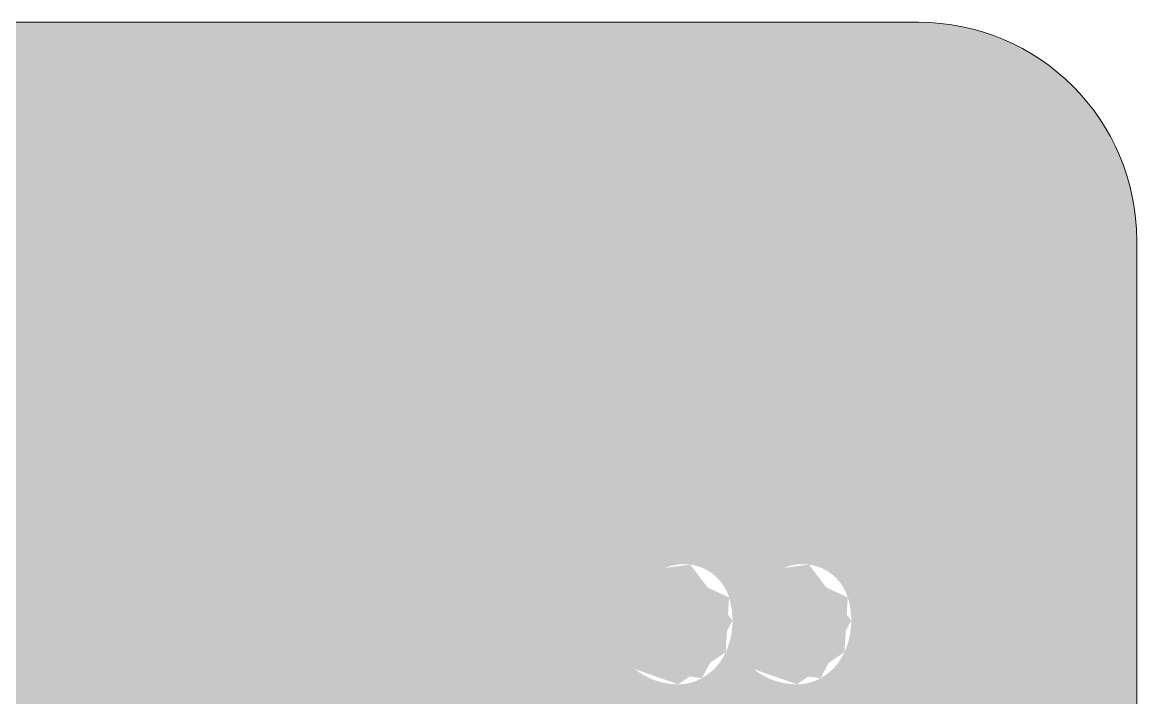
# Model space of a CAD drawing. Header units: millimetres. Extents: x -30 to 30, y -5.6 to 85.1.
# Drawn here: x 4.47 to 30, y 9.52 to 25 of the extents above; entities that cross this region are included whole.
import ezdxf

# ---------------------------------------------------------------- set-up
doc = ezdxf.new("R2010")
doc.units = ezdxf.units.MM
doc.layers.add('GREEN', color=7, linetype='Continuous', true_color=0x007f00)
doc.layers.add('GSCOLORFILL', color=7, linetype='Continuous', lineweight=0)

# ---------------------------------------------------------------- blocks, each defined once
blk = doc.blocks.new('MR-GM-32-5')
at = {"layer": 'GREEN'}
blk.add_hatch(color=256, dxfattribs=at).paths.add_polyline_path([(-24.99099999999999, 1), (24.99900000000025, 1, 0.414213562373095), (28.99900000000025, 5), (28.99900000000025, 20, 0.414213562373095), (24.99900000000025, 24), (-25.00099999999975, 24, 0.414213562373095), (-29.00099999999975, 20), (-29.00099999999975, 5, 0.414213562373095), (-25.00099999999975, 1), (-25.00099999999975, 2, -0.414213562373095), (-28.00099999999975, 5), (-28.00099999999975, 20, -0.414213562373095), (-25.00099999999975, 23), (24.99900000000025, 23, -0.414213562373095), (27.99900000000025, 20), (27.99900000000025, 5, -0.414213562373095), (24.99900000000025, 2), (-24.99099999999999, 2)])
at = {"layer": 'GREEN', "linetype": 'Continuous'}
for points in [[(5.139000000000179, 16.96000000000009), (5.139000000000179, 18.24000000000009), (6.015290817205364, 18.24000000000009), (6.015290817205364, 18.80000000000009), (5.139000000000179, 18.80000000000009), (5.139000000000179, 19.84000000000009), (6.619000000000179, 19.84000000000009), (6.619000000000179, 20.40000000000009), (4.579000000000178, 20.40000000000009), (4.579000000000178, 16.40000000000009), (6.619000000000179, 16.40000000000009), (6.619000000000179, 16.96000000000009)], [(7.298999999999978, 20.40000000000009), (7.858999999999979, 20.40000000000009), (7.858999999999979, 16.96000000000009), (9.338999999999979, 16.96000000000009), (9.338999999999979, 16.40000000000009), (7.298999999999978, 16.40000000000009)], [(11.16547615158751, 19.84000000000009, -0.3100289792550436), (11.51999802679411, 19.59680000000009, -0.1862436022909774), (11.51999802679411, 18.96320000000009, -0.3100289792550442), (11.16547615158751, 18.72000000000009), (10.45919999999989, 18.72000000000009), (10.45919999999989, 18.16000000000009), (11.16547615158751, 18.16000000000009, 0.3100289792550435), (12.04245131657224, 18.76160000000009, 0.1862436022909776), (12.04245131657224, 19.79840000000009, 0.3100289792550437), (11.16547615158751, 20.40000000000009), (9.898999999999887, 20.40000000000009), (9.898999999999887, 16.40000000000009), (10.45899999999989, 16.40000000000009), (10.45899999999989, 19.84000000000009)], [(12.93900000000031, 20.40000000000009), (13.49900000000031, 20.40000000000009), (13.49900000000031, 16.96000000000009), (14.97900000000031, 16.96000000000009), (14.97900000000031, 16.40000000000009), (12.93900000000031, 16.40000000000009)], [(15.53900000000021, 20.40000000000009), (16.09900000000021, 20.40000000000009), (16.09900000000021, 16.40000000000009), (15.53900000000021, 16.40000000000009)], [(17.53900000000027, 19.06000000000009), (18.77900000000027, 16.40000000000009), (19.21900000000027, 16.40000000000009), (19.21900000000027, 20.40000000000009), (18.65900000000027, 20.40000000000009), (18.65900000000027, 17.98282436430795), (17.53219632020393, 20.40000000000009), (16.97900000000027, 20.40000000000009), (16.97900000000027, 16.40000000000009), (17.53900000000027, 16.40000000000009)], [(20.65900000000016, 16.96000000000009), (20.65900000000016, 18.24000000000009), (21.53529081720535, 18.24000000000009), (21.53529081720535, 18.80000000000009), (20.65900000000016, 18.80000000000009), (20.65900000000016, 19.84000000000009), (22.13900000000016, 19.84000000000009), (22.13900000000016, 20.40000000000009), (20.09900000000016, 20.40000000000009), (20.09900000000016, 16.40000000000009), (22.13900000000016, 16.40000000000009), (22.13900000000016, 16.96000000000009)], [(2.439499999999953, 10.90275536402437), (2.439499999999953, 11.31451428516929), (4.119499999999953, 13.9000001377276), (4.679499999999953, 13.9000001377276), (4.679499999999953, 11.42275536402437), (4.919499999999953, 11.42275536402436), (4.919499999999953, 10.90275536402437), (4.679499999999953, 10.90275536402437), (4.679499999999953, 9.900000137727602), (4.119499999999953, 9.900000137727602), (4.119499999999953, 12.87221194652503), (3.177670418456655, 11.42275536402436), (4.119299999999953, 11.42275536402436), (4.119299999999953, 10.90275536402437)], [(6.960894534214932, 13.3400001377276, 0.1433369753459207), (5.954050031685668, 9.900000137727602), (6.514050031685668, 9.900000137727602, -0.1594251602212734), (7.639499999999989, 13.3400001377276), (7.639499999999989, 13.9000001377276), (5.399499999999989, 13.9000001377276), (5.399499999999989, 13.3400001377276)], [(8.119500000000244, 10.90275536402437), (8.119500000000244, 11.31451428516929), (9.799500000000243, 13.9000001377276), (10.35950000000024, 13.9000001377276), (10.35950000000024, 11.42275536402437), (10.59950000000024, 11.42275536402436), (10.59950000000024, 10.90275536402437), (10.35950000000024, 10.90275536402437), (10.35950000000024, 9.900000137727602), (9.799500000000243, 9.900000137727602), (9.799500000000243, 12.87221194652503), (8.857670418456946, 11.42275536402436), (9.799300000000244, 11.42275536402436), (9.799300000000244, 10.90275536402437)], [(15.7103784025748, 13.19598802242513, 0.1318518518518518), (15.7103784025748, 10.60401225303007, 0.3393449963604895), (16.71949999999986, 9.8300001377276), (16.71949999999986, 10.3900001377276, -0.339344996360489), (16.2512400214864, 10.7491628961162, -0.1318518518518517), (16.2512400214864, 13.05083737933901, -0.7670157068062815), (17.18775997851332, 13.05083737933901, -0.1318518518518519), (17.18775997851332, 10.7491628961162, -0.3392299954809407), (16.71969999999986, 10.39000017897923), (16.71969999999986, 9.830000156869483, 0.339291631812318), (17.72862159742493, 10.60401225303007, 0.1318518518518518), (17.72862159742493, 13.19598802242513, 0.767015706806283)]]:
    blk.add_hatch(color=256, dxfattribs=at).paths.add_polyline_path(points)
at = {"layer": 'GREEN'}
h = blk.add_hatch(color=256, dxfattribs=at)
edge = h.paths.add_edge_path()
edge.add_arc((13.82792574220862, 12.72105699370069), 0.6889431440269085, 77.88173887077812, 89.99999999999937, ccw=False)
edge.add_arc((13.88409197893513, 12.98264228550556), 0.4213959313023966, 19.695622455793114, 77.88173887077892, ccw=False)
edge.add_arc((12.69302021975543, 12.556279518206), 1.686479780244744, -2.2737367544323206e-13, 19.695622455792886, ccw=False)
edge.add_arc((13.68991104691657, 12.55627951820599), 0.6895889530836026, -33.954983335729594, 1.1368683772161603e-13, ccw=False)
edge.add_arc((13.85608806539272, 12.44438156819473), 0.4892493596769445, 278.1073099177223, 326.0450166642702, ccw=False)
edge.add_arc((13.82792574220863, 12.64207954759994), 0.6889431440269506, 269.9999999999994, 278.1073099177217, ccw=False)
edge.add_arc((13.82792574220862, 12.64207954759989), 0.6889431440269012, 258.6052896560554, 270.00000000000034, ccw=False)
edge.add_arc((13.79012089001227, 12.45449899632576), 0.4975909293391838, 196.6346964571661, 258.6052896560547, ccw=False)
edge.add_arc((14.54632589564037, 12.6804322198569), 1.286825895640198, 180.0000000000001, 196.6346964571664, ccw=False)
edge.add_arc((14.54632589564038, 12.6804322198569), 1.286825895640207, 164.3268128992555, 179.9999999999997, ccw=False)
edge.add_arc((13.80990449485579, 12.88705913445395), 0.5219656722206366, 96.19578499423437, 164.3268128992564, ccw=False)
edge.add_arc((13.82792574220857, 12.72105699370071), 0.6889431440268884, 90.00831647432477, 96.19578499422943, ccw=False)
edge.add_line((13.82782574220862, 13.4100001304701), (13.82782574220862, 13.97000013372422))
edge.add_arc((13.82792574220863, 12.72105699370071), 1.248943144026892, 90.00458754106245, 96.19578499423429)
edge.add_arc((13.80990449485579, 12.88705913445394), 1.081965672220642, 96.19578499423423, 164.3268128992558)
edge.add_arc((14.54632589564038, 12.6804322198569), 1.84682589564021, 164.3268128992558, 180)
edge.add_arc((14.54632589564037, 12.68043221985691), 1.846825895640203, 180.0000000000001, 196.6346964571664)
edge.add_arc((13.79012089001226, 12.45449899632576), 1.057590929339176, 196.6346964571662, 258.605289656055)
edge.add_arc((13.82792574220864, 12.64207954759989), 1.248943144026903, 258.6052896560544, 269.9999999999993)
edge.add_arc((13.82792574220863, 12.64207954759997), 1.248943144026978, 269.9999999999994, 278.1073099177217)
edge.add_arc((13.85608806539271, 12.44438156819474), 1.04924935967695, 278.1073099177227, 285.1849277156727)
edge.add_arc((11.16494333513767, 12.83325316621496), 3.280427399535882, 308.55501118228125, 334.7082986462901, ccw=False)
edge.add_line((13.20952138595095, 10.26792579573019), (13.55855020720071, 9.830000137727602))
edge.add_arc((11.16494333513766, 12.83325316621497), 3.840427399535892, 308.5550111822812, 333.2445168214691)
edge.add_arc((11.71431817028913, 12.55627951820599), 3.225181829711039, 333.2445168214692, 360.0000000000001)
edge.add_arc((12.69302021975541, 12.556279518206), 2.246479780244756, 359.9999999999999, 379.6956224557927)
edge.add_arc((13.88409197893513, 12.98264228550556), 0.9813959313023979, 19.69562245579295, 77.88173887077885)
edge.add_arc((13.82792574220862, 12.72105699370069), 1.248943144026918, 77.8817388707786, 89.9999999999999)
edge.add_line((13.82792574220862, 13.9700001377276), (13.82792574220862, 13.4100001377276))
h = blk.add_hatch(color=256, dxfattribs=at)
edge = h.paths.add_edge_path()
edge.add_ellipse((19.49319866434837, 11.41734487211375), major_axis=(-1.122422128871489, 1.122422128871489), ratio=0.9999999999999984, start_angle=96.24340882294348, end_angle=135.0000000000001, ccw=False)
edge.add_line((18.4994999999999, 10.17951373286605), (18.85006865384651, 10.61620764913618))
edge.add_ellipse((19.49319866434837, 11.41734487211376), major_axis=(-0.7264423655901981, 0.7264423655901981), ratio=0.9999999999999989, start_angle=96.243501397348, end_angle=134.9999999999999)
edge.add_ellipse((19.49319866434837, 10.95056950575316), major_axis=(0.3963823672384033, 0.3963823672384033), ratio=0.9999999999999879, start_angle=225.0000000000003, end_angle=254.0909904061942)
edge.add_ellipse((19.41483573945395, 11.09141200689987), major_axis=(-0.5103502481581246, 0.5103502481581246), ratio=0.9999999999999711, start_angle=164.0909904061936, end_angle=200.7675893141841)
edge.add_ellipse((18.97064595745213, 11.29134090314864), major_axis=(0.85478903310677, 0.85478903310677), ratio=0.9999999999999947, start_angle=290.7675893141835, end_angle=314.9999999999998)
edge.add_ellipse((18.94109447729375, 11.29134090314865), major_axis=(-0.8756850869247149, 0.8756850869247149), ratio=0.9999999999999982, start_angle=225.0000000000001, end_angle=242.1539468147818)
edge.add_ellipse((19.62918341860106, 11.50373409331292), major_axis=(0.3664811335162531, 0.3664811335162531), ratio=0.9999999999999927, start_angle=332.153946814782, end_angle=397.3677453202504)
edge.add_ellipse((19.62158123520097, 11.4470020177844), major_axis=(-0.4069553292495742, 0.4069553292495742), ratio=0.9999999999999989, start_angle=-52.63225467975018, end_angle=-22.51687022135531)
edge.add_ellipse((19.8744057890438, 10.83612086835813), major_axis=(0.8744464951324065, 0.8744464951324065), ratio=0.9999999999999409, start_angle=67.48312977864096, end_angle=80.58491458975605)
edge.add_line((19.15478578486918, 11.84183478419708), (18.59758867146993, 11.91208901385981))
edge.add_line((18.59758867146993, 11.91208901385981), (18.69649808166661, 13.90000000000024))
edge.add_line((18.69649808166661, 13.90000000000024), (20.58319302565644, 13.90000000000024))
edge.add_line((20.58319302565644, 13.90000000000024), (20.58319302565644, 13.34000000000024))
edge.add_line((20.58319302565644, 13.34000000000024), (19.22932767276327, 13.34000000000024))
edge.add_line((19.22932767276327, 13.34000000000024), (19.18734478037812, 12.49621523941542))
edge.add_ellipse((19.62158123520098, 11.44700201778439), major_axis=(-0.8029350925308615, 0.8029350925308615), ratio=0.9999999999999967, start_angle=307.36774532025015, end_angle=337.48312977864435, ccw=False)
edge.add_ellipse((19.62918341860106, 11.50373409331292), major_axis=(-4.020190633923891e-09, 1.078282634113585), ratio=0.999999827348915, start_angle=287.15394381335136, end_angle=352.3677438044482, ccw=False)
edge.add_ellipse((18.94109447729376, 11.29134090314865), major_axis=(-1.271664850206001, 1.271664850206001), ratio=0.9999999999999956, start_angle=225, end_angle=242.1539468147819, ccw=False)
edge.add_ellipse((18.97064595745212, 11.29134090314865), major_axis=(1.250768796388079, 1.250768796388079), ratio=0.99999999999999, start_angle=290.7675893141835, end_angle=314.9999999999997, ccw=False)
edge.add_ellipse((19.41483573945395, 11.09141200689987), major_axis=(-0.9063300114394154, 0.9063300114394154), ratio=0.9999999999999948, start_angle=164.090990406194, end_angle=200.7675893141837, ccw=False)
edge.add_ellipse((19.49319866434837, 10.95056950575316), major_axis=(0.7923621305196923, 0.7923621305196923), ratio=0.9999999999999967, start_angle=225.0000000000001, end_angle=254.0909904061941, ccw=False)
h = blk.add_hatch(color=256, dxfattribs=at)
edge = h.paths.add_edge_path()
edge.add_ellipse((22.21319866434862, 11.41734487211375), major_axis=(-1.122422128871489, 1.122422128871489), ratio=0.9999999999999984, start_angle=96.24340882294348, end_angle=135.0000000000001, ccw=False)
edge.add_line((21.21950000000015, 10.17951373286605), (21.57006865384676, 10.61620764913618))
edge.add_ellipse((22.21319866434862, 11.41734487211376), major_axis=(-0.7264423655901981, 0.7264423655901981), ratio=0.9999999999999989, start_angle=96.243501397348, end_angle=134.9999999999999)
edge.add_ellipse((22.21319866434862, 10.95056950575316), major_axis=(0.3963823672384033, 0.3963823672384033), ratio=0.9999999999999879, start_angle=225.0000000000003, end_angle=254.0909904061942)
edge.add_ellipse((22.1348357394542, 11.09141200689987), major_axis=(-0.5103502481581246, 0.5103502481581246), ratio=0.9999999999999711, start_angle=164.0909904061936, end_angle=200.7675893141841)
edge.add_ellipse((21.69064595745239, 11.29134090314864), major_axis=(0.85478903310677, 0.85478903310677), ratio=0.9999999999999947, start_angle=290.7675893141835, end_angle=314.9999999999998)
edge.add_ellipse((21.661094477294, 11.29134090314865), major_axis=(-0.8756850869247149, 0.8756850869247149), ratio=0.9999999999999982, start_angle=225.0000000000001, end_angle=242.1539468147818)
edge.add_ellipse((22.34918341860131, 11.50373409331292), major_axis=(0.3664811335162531, 0.3664811335162531), ratio=0.9999999999999927, start_angle=332.153946814782, end_angle=397.3677453202504)
edge.add_ellipse((22.34158123520123, 11.4470020177844), major_axis=(-0.4069553292495742, 0.4069553292495742), ratio=0.9999999999999989, start_angle=-52.63225467975018, end_angle=-22.51687022135531)
edge.add_ellipse((22.59440578904406, 10.83612086835813), major_axis=(0.8744464951324065, 0.8744464951324065), ratio=0.9999999999999409, start_angle=67.48312977864096, end_angle=80.58491458975605)
edge.add_line((21.87478578486944, 11.84183478419708), (21.31758867147019, 11.91208901385981))
edge.add_line((21.31758867147019, 11.91208901385981), (21.41649808166687, 13.90000000000024))
edge.add_line((21.41649808166687, 13.90000000000024), (23.30319302565669, 13.90000000000024))
edge.add_line((23.30319302565669, 13.90000000000024), (23.30319302565669, 13.34000000000024))
edge.add_line((23.30319302565669, 13.34000000000024), (21.94932767276352, 13.34000000000024))
edge.add_line((21.94932767276352, 13.34000000000024), (21.90734478037838, 12.49621523941542))
edge.add_ellipse((22.34158123520123, 11.44700201778439), major_axis=(-0.8029350925308615, 0.8029350925308615), ratio=0.9999999999999967, start_angle=307.36774532025015, end_angle=337.48312977864435, ccw=False)
edge.add_ellipse((22.34918341860131, 11.50373409331292), major_axis=(-4.020190633923891e-09, 1.078282634113585), ratio=0.999999827348915, start_angle=287.15394381335136, end_angle=352.3677438044482, ccw=False)
edge.add_ellipse((21.66109447729402, 11.29134090314865), major_axis=(-1.271664850206001, 1.271664850206001), ratio=0.9999999999999956, start_angle=225, end_angle=242.1539468147819, ccw=False)
edge.add_ellipse((21.69064595745238, 11.29134090314865), major_axis=(1.250768796388079, 1.250768796388079), ratio=0.99999999999999, start_angle=290.7675893141835, end_angle=314.9999999999997, ccw=False)
edge.add_ellipse((22.1348357394542, 11.09141200689987), major_axis=(-0.9063300114394154, 0.9063300114394154), ratio=0.9999999999999948, start_angle=164.090990406194, end_angle=200.7675893141837, ccw=False)
edge.add_ellipse((22.21319866434862, 10.95056950575316), major_axis=(0.7923621305196923, 0.7923621305196923), ratio=0.9999999999999967, start_angle=225.0000000000001, end_angle=254.0909904061941, ccw=False)
at = {"layer": 'GSCOLORFILL', "true_color": 0xf5f5f5, "transparency": 33554687}
blk.add_hatch(color=7, dxfattribs=at).paths.add_polyline_path([(-25, 0), (25, 0, 0.414213562373095), (30, 5), (30, 20, 0.414213562373095), (25, 25), (-25, 25, 0.414213562373095), (-30, 20), (-30, 5, 0.414213562373095)])
at = {"layer": 'GSCOLORFILL', "color": 4}
blk.add_lwpolyline([(-25, 0), (25, 0, 0.414213562373095), (30, 5), (30, 20, 0.414213562373095), (25, 25), (-25, 25, 0.414213562373095), (-30, 20), (-30, 5, 0.414213562373095), (-25, 0)], format="xyb", close=True, dxfattribs=at)

msp = doc.modelspace()

# ---------------------------------------------------------------- block references
at = {"layer": 'GSCOLORFILL'}
msp.add_blockref('MR-GM-32-5', (0, 0), dxfattribs=at)

doc.saveas('drawing.dxf')
